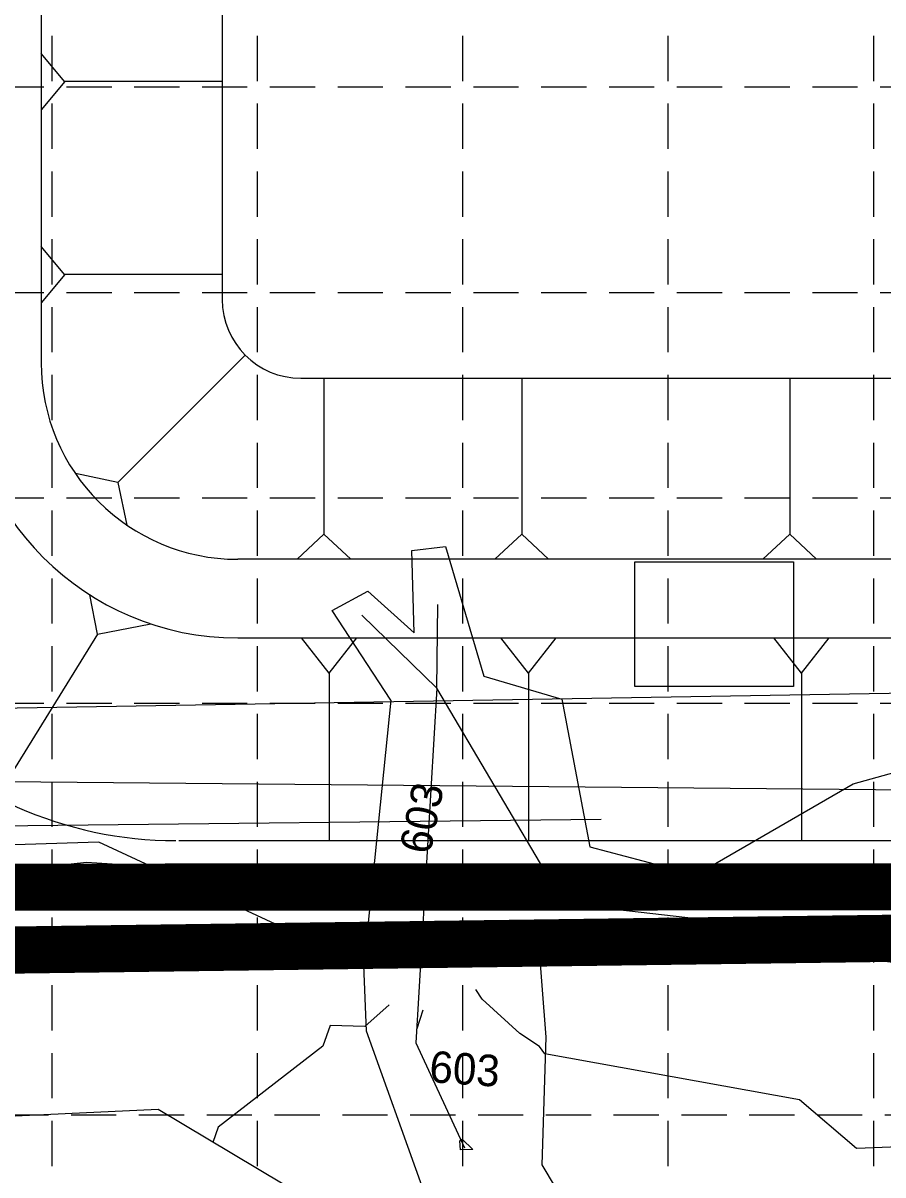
# Model space of a CAD drawing. Header units: feet. Extents: x 2483421 to 2485095, y 6854873 to 6855921.
# Drawn here: x 2484149.8 to 2484259.2, y 6855075.8 to 6855222.3 of the extents above; entities that cross this region are included whole.
import ezdxf

# ---------------------------------------------------------------- set-up
doc = ezdxf.new("R2010")
doc.units = ezdxf.units.FT
doc.header["$MEASUREMENT"] = 0
for name, pattern in [('DGN Style 3', [358.380981, 255.986415, -102.394566]), ('HIDDEN', [0.375, 0.25, -0.125]), ('PHANTOM2', [2.375, 0.625, -0.125, 0.125, -0.125, 1.25, -0.125])]:
    doc.linetypes.add(name, pattern=pattern)
for name, color, linetype, lineweight in [('CTEXT', 1, 'Continuous', 0), ('CTR', 62, 'Continuous', 0), ('Level 11', 7, 'Continuous', 0), ('Level 14', 7, 'Continuous', 0), ('Level 18', 7, 'Continuous', 0), ('Level 23', 7, 'Continuous', 0), ('Level 31', 7, 'Continuous', 0), ('Level 5', 7, 'Continuous', 0), ('Level 6', 7, 'Continuous', 0), ('Level 7', 7, 'Continuous', 0)]:
    doc.layers.add(name, color=color, linetype=linetype, lineweight=lineweight)
for name, color, linetype in [('GRID', 254, 'HIDDEN'), ('LIMITS OF DISTURBANCE', 1, 'HIDDEN'), ('SILT FENCE', 200, 'Continuous')]:
    doc.layers.add(name, color=color, linetype=linetype)
doc.styles.get("Standard").update_dxf_attribs({"font": 'ARIAL.TTF'})
doc.linetypes.add('Fence-Barbed', pattern='A,38,-12,[1,dgnlstyle-maplsty.shx,S=0.064,R=0,X=0,Y=0],-12,38', length=100)

msp = doc.modelspace()

# ---------------------------------------------------------------- linework, layer by layer
at = {"layer": 'CTR', "color": 35, "lineweight": 0, "ltscale": 0.328084}
for p, q in [((2484090.72, 6855108.21), (2484157.87, 6855115.57)), ((2484157.87, 6855115.57), (2484165.74, 6855115.08)), ((2484208.18, 6855098.15), (2484207.37, 6855099.36)), ((2484212.98, 6855093.77), (2484208.18, 6855098.15)), ((2484196.34, 6855097.43), (2484193.26, 6855094.65)), ((2484199.93, 6855094.43), (2484200.67, 6855096.78)), ((2484188.85, 6855094.8), (2484187.91, 6855092.18)), ((2484193.26, 6855094.65), (2484188.85, 6855094.8)), ((2484215.45, 6855092.14), (2484212.98, 6855093.77)), ((2484187.91, 6855092.18), (2484174.59, 6855081.88)), ((2484216.14, 6855091.2), (2484215.45, 6855092.14)), ((2484248.53, 6855085.36), (2484216.14, 6855091.2)), ((2484255.8, 6855079.15), (2484248.53, 6855085.36)), ((2484174.59, 6855081.88), (2484173.93, 6855079.93)), ((2484205.35, 6855080.12), (2484205.65, 6855080.32)), ((2484205.65, 6855080.32), (2484207, 6855079.01)), ((2484205.44, 6855078.98), (2484205.35, 6855080.12)), ((2484207, 6855079.01), (2484205.44, 6855078.98)), ((2484261.23, 6855079.37), (2484255.8, 6855079.15))]:
    msp.add_line(p, q, dxfattribs=at)
at = {"layer": 'GRID', "color": 252, "linetype": 'HIDDEN', "lineweight": 0, "ltscale": 23}
for p, q in [((2484153.44, 6855893.42), (2484153.44, 6854978.93)), ((2484179.56, 6855893.42), (2484179.56, 6854978.93)), ((2484205.69, 6855893.42), (2484205.69, 6854978.93)), ((2484231.81, 6855893.42), (2484231.81, 6854978.93)), ((2484257.94, 6855893.42), (2484257.94, 6854978.93)), ((2483448.06, 6855214.17), (2485067.81, 6855214.17)), ((2483448.06, 6855188.04), (2485067.81, 6855188.04)), ((2483448.06, 6855161.92), (2485067.81, 6855161.92)), ((2483448.06, 6855135.79), (2485067.81, 6855135.79)), ((2483448.06, 6855109.67), (2485067.81, 6855109.67)), ((2483448.65, 6855083.43), (2485068.4, 6855083.43))]:
    msp.add_line(p, q, dxfattribs=at)
at = {"layer": 'Level 11', "color": 7, "linetype": 'Fence-Barbed', "lineweight": 0}
msp.add_line((2484116.86, 6855134.65), (2484602.48, 6855142.87), dxfattribs=at)
at = {"layer": 'Level 14', "color": 7, "linetype": 'Fence-Barbed', "lineweight": 0, "ltscale": 3, "flags": 128}
msp.add_lwpolyline([(2484968.98, 6855118.25), (2483533.51, 6855131.43)], dxfattribs=at)
at = {"layer": 'Level 18', "color": 7, "linetype": 'PHANTOM2', "lineweight": 0, "ltscale": 0.328084}
msp.add_line((2483533.51, 6855105.14), (2484968.98, 6855117.79), dxfattribs=at)
at = {"layer": 'Level 23', "color": 7, "linetype": 'Continuous', "lineweight": 0, "ltscale": 0.328084, "flags": 128}
msp.add_lwpolyline([(2484968.98, 6855091.52), (2484955.3, 6855092.24), (2484873.16, 6855090.7), (2484824.27, 6855087.5), (2484761.71, 6855081.47), (2484697.97, 6855090.33), (2484647.36, 6855092.23), (2484555.06, 6855089.27), (2484478.75, 6855087.97), (2484421.45, 6855087.22), (2484378.85, 6855064.79), (2484264.8, 6855070.27), (2484251.54, 6855064.62), (2484211.4, 6855057.56), (2484166.95, 6855084.1), (2484105.97, 6855081.28), (2484057.28, 6855083.12), (2483995.32, 6855082.37), (2483898.35, 6855084.42)], dxfattribs=at)
at = {"layer": 'Level 31', "color": 7, "linetype": 'DGN Style 3', "lineweight": 0}
msp.add_line((2483608.97, 6855114.03), (2484945.99, 6855129.32), dxfattribs=at)
msp.add_line((2483608.97, 6855114.03), (2484945.99, 6855129.32), dxfattribs=at)
at = {"layer": 'Level 5', "color": 33, "linetype": 'Continuous', "lineweight": 0}
for p, q in [((2484175.12, 6855341.07), (2484175.12, 6855187.12)), ((2484307.09, 6855154.09), (2484177.09, 6855154.09)), ((2484177.09, 6855144.09), (2484307.09, 6855144.09)), ((2484169.61, 6855118.31), (2484316.8, 6855118.31))]:
    msp.add_line(p, q, dxfattribs=at)
at = {"layer": 'Level 5', "color": 33, "linetype": 'Continuous', "lineweight": 0, "flags": 128}
for points in [[(2484152.09, 6855341.07), (2484152.09, 6855179.09)], [(2484155.11, 6855214.83), (2484152.09, 6855218.42)], [(2484155.11, 6855214.86), (2484152.08, 6855211.28)], [(2484175.12, 6855214.86), (2484155.11, 6855214.86)], [(2484155.11, 6855190.28), (2484152.09, 6855193.87)], [(2484155.11, 6855190.31), (2484152.08, 6855186.73)], [(2484175.12, 6855190.31), (2484155.11, 6855190.31)], [(2484178.04, 6855180.04), (2484161.85, 6855163.85)], [(2484185.12, 6855177.12), (2484299.07, 6855177.12)], [(2484188.05, 6855177.12), (2484188.05, 6855157.27)], [(2484213.22, 6855177.12), (2484213.22, 6855157.27)], [(2484247.3, 6855177.12), (2484247.3, 6855157.27)], [(2484161.85, 6855163.85), (2484156.45, 6855164.99)], [(2484161.85, 6855163.85), (2484162.99, 6855158.45)], [(2484188.05, 6855157.27), (2484184.64, 6855154.09)], [(2484188.05, 6855157.27), (2484191.46, 6855154.09)], [(2484213.22, 6855157.27), (2484209.81, 6855154.09)], [(2484213.22, 6855157.27), (2484216.63, 6855154.09)], [(2484247.3, 6855157.27), (2484243.88, 6855154.09)], [(2484247.3, 6855157.27), (2484250.71, 6855154.09)], [(2484159.24, 6855144.58), (2484158.3, 6855149.57)], [(2484159.24, 6855144.58), (2484166.02, 6855145.89)], [(2484159.24, 6855144.58), (2484146.42, 6855123.82)], [(2484188.71, 6855139.63), (2484185.19, 6855144.09)], [(2484188.71, 6855139.63), (2484192.22, 6855144.09)], [(2484214.06, 6855139.63), (2484210.54, 6855144.09)], [(2484214.06, 6855139.63), (2484217.57, 6855144.09)], [(2484248.78, 6855139.63), (2484245.27, 6855144.09)], [(2484248.78, 6855139.63), (2484252.3, 6855144.09)], [(2484188.71, 6855139.63), (2484188.71, 6855118.31)], [(2484214.06, 6855139.63), (2484214.06, 6855118.31)], [(2484248.78, 6855139.63), (2484248.78, 6855118.31)]]:
    msp.add_lwpolyline(points, dxfattribs=at)
msp.add_lwpolyline([(2484227.58, 6855153.79), (2484247.77, 6855153.79), (2484247.77, 6855137.92), (2484227.58, 6855137.92)], close=True, dxfattribs=at)
at = {"layer": 'Level 5', "color": 33, "linetype": 'Continuous', "lineweight": 0}
for centre, radius, start, end in [((2484185.12, 6855187.12), 10, 180, 270), ((2484177.09, 6855179.09), 35, 180, 269.9996), ((2484177.09, 6855179.09), 25, 180, 270), ((2484169.23, 6855168.31), 50, 174.638, 270)]:
    msp.add_arc(centre, radius, start, end, dxfattribs=at)
at = {"layer": 'Level 6', "color": 35, "linetype": 'Continuous', "lineweight": 0, "ltscale": 0.328084, "flags": 128}
for points in [[(2484202.43, 6855137.69), (2484202.53, 6855148.36)], [(2484202.43, 6855137.69), (2484192.89, 6855146.97)], [(2484202.43, 6855137.69), (2484199.75, 6855092.57), (2484205.94, 6855079.24)], [(2484217.24, 6855112.62), (2484202.43, 6855137.69)], [(2484267.36, 6855104.7), (2484225.04, 6855109.55), (2484217.24, 6855112.62)]]:
    msp.add_lwpolyline(points, dxfattribs=at)
at = {"layer": 'Level 7', "color": 7, "linetype": 'Continuous', "lineweight": 0, "ltscale": 0.328084, "flags": 128}
for points in [[(2484196.55, 6855136.16), (2484189.08, 6855147.56), (2484193.65, 6855150.04), (2484199.53, 6855144.73), (2484199.22, 6855155.21), (2484203.51, 6855155.73), (2484208.4, 6855139.21), (2484218.31, 6855136.3)], [(2484196.55, 6855136.16), (2484193.13, 6855102.48)], [(2484218.31, 6855136.3), (2484221.87, 6855117.53)], [(2484221.87, 6855117.53), (2484235.36, 6855113.95), (2484255.37, 6855125.52), (2484272.14, 6855130.19), (2484304.18, 6855129.07), (2484318.62, 6855127.71), (2484346.54, 6855125.34)], [(2484193.13, 6855102.48), (2484159.41, 6855118.1), (2484038.88, 6855114.31), (2483994.16, 6855113.71), (2483917.58, 6855113.49), (2483865.62, 6855111.43), (2483794.37, 6855110.06), (2483726.66, 6855106.08), (2483659.52, 6855106.82), (2483595.2, 6855103.64), (2483533.51, 6855104.91)], [(2484235.36, 6855113.95), (2484258.9, 6855111.26)], [(2484294.06, 6855107.15), (2484267.6, 6855107.71), (2484258.9, 6855111.26)], [(2484290.32, 6855096.8), (2484269.96, 6855101.71), (2484228.27, 6855106.53), (2484215.32, 6855106.44)], [(2484215.8, 6855077.09), (2484216.31, 6855093.3), (2484215.32, 6855106.44)], [(2484200.56, 6855074.33), (2484193.45, 6855094.06), (2484193.13, 6855102.48)], [(2484228.45, 6855055.93), (2484215.8, 6855077.09)]]:
    msp.add_lwpolyline(points, dxfattribs=at)
at = {"layer": 'LIMITS OF DISTURBANCE', "linetype": 'HIDDEN', "lineweight": 30, "ltscale": 100, "const_width": 6}
msp.add_lwpolyline([(2483553.88, 6855775.4), (2483582.72, 6855781.62), (2483622.36, 6855787.95), (2483674.73, 6855791.33), (2485022.16, 6855801.15), (2485021.8, 6855792.54), (2485014.26, 6855792.18, 0.367276), (2484981.25, 6855761.33), (2484981.64, 6855135.45), (2484941.69, 6855105.14), (2484400.49, 6855105.56), (2484402.75, 6855034.59), (2484369.16, 6855034.35), (2484323.13, 6855106.73), (2484136.59, 6855104.23), (2484070.04, 6855130.64), (2483603.14, 6855126.82), (2483582.42, 6855255.3), (2483563.42, 6855733.98), (2483555.35, 6855765.7)], format="xyb", close=True, dxfattribs=at)
at = {"layer": 'SILT FENCE', "linetype": 'Continuous', "lineweight": 30, "ltscale": 0.25, "const_width": 6}
msp.add_lwpolyline([(2484308.59, 6855112.45), (2484137.87, 6855112.39), (2484071.66, 6855139.03), (2483610.24, 6855133.61), (2483606.41, 6855150.21)], dxfattribs=at)

# ---------------------------------------------------------------- texts
at = {"layer": 'CTEXT', "color": 35, "lineweight": 0, "char_height": 4, "attachment_point": 5, "line_spacing_factor": 0.754198}
for insert, rotation in [((2484200.51, 6855121.19), 78.4435), ((2484205.96, 6855089.26), 356.124)]:
    msp.add_mtext('\\Ffont001.shx;603', dxfattribs=dict(at, insert=insert, rotation=rotation))

doc.saveas('drawing.dxf')
